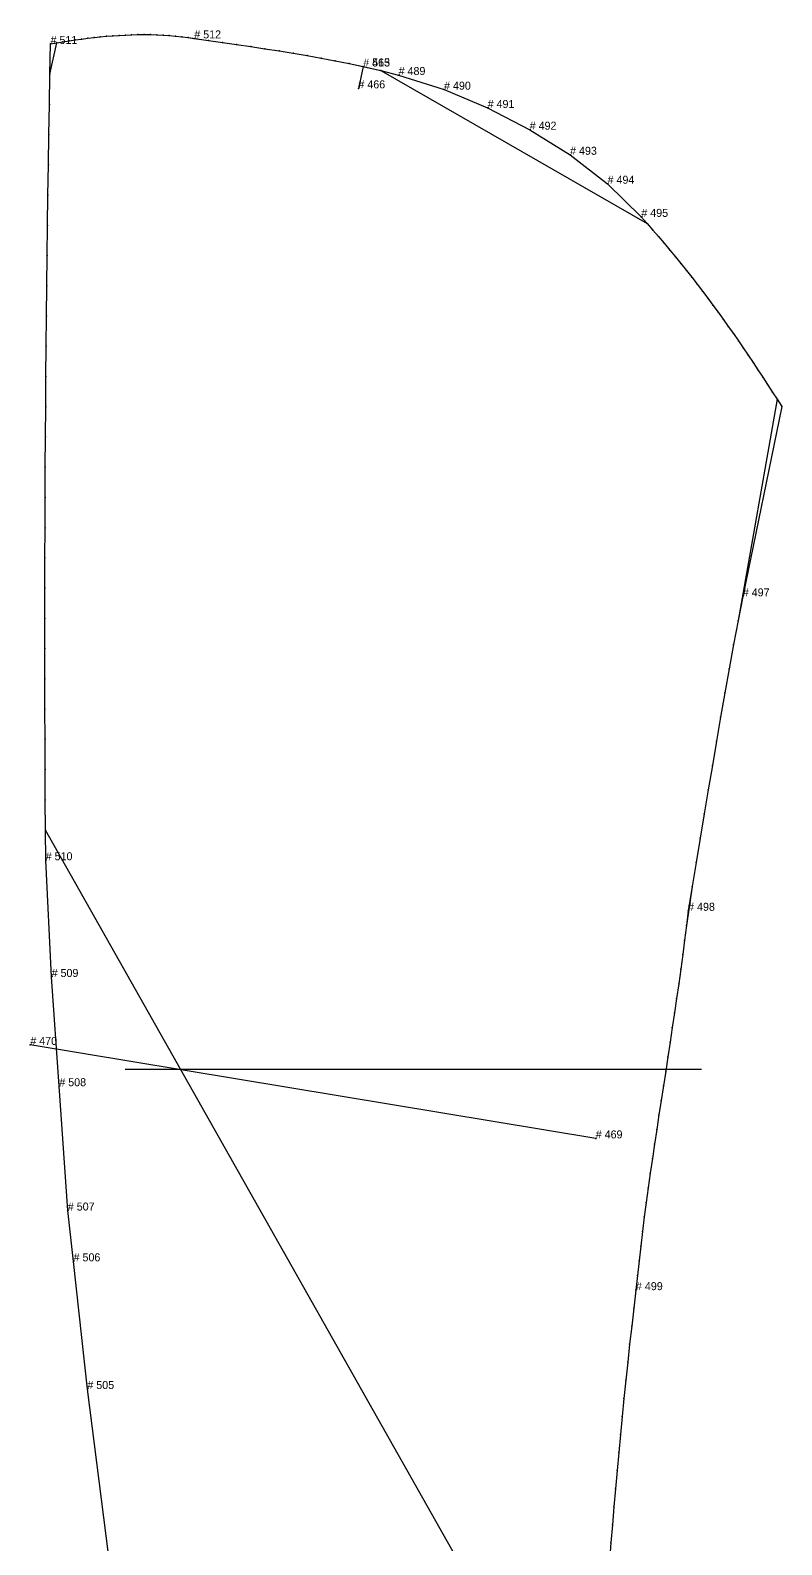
# Model space of a CAD drawing. Extents: x -129 to 180, y -125 to 336.
# Drawn here: x -129.19 to -105.72, y 151.84 to 199.15 of the extents above; entities that cross this region are included whole.
import ezdxf

# ---------------------------------------------------------------- set-up
doc = ezdxf.new("R2010")
doc.units = 0

# ---------------------------------------------------------------- blocks, each defined once
blk = doc.blocks.new('Pattern_110770_M')
at = {"layer": '1'}
blk.add_lwpolyline([(-125.210869, 139.433075), (-127.408035, 156.703827), (-127.838356, 160.692749), (-128.018051, 162.27919), (-128.283279, 166.163071), (-128.524002, 169.575821), (-128.709824, 173.222565), (-128.71582, 174.167068), (-128.720993, 175.111572), (-128.725342, 176.056061), (-128.728851, 177.000549), (-128.731522, 177.945023), (-128.733337, 178.889496), (-128.734299, 179.833969), (-128.734375, 180.778427), (-128.733566, 181.72287), (-128.731873, 182.667328), (-128.729263, 183.611755), (-128.725754, 184.556198), (-128.721329, 185.500641), (-128.715973, 186.445068), (-128.709686, 187.389496), (-128.702438, 188.333923), (-128.694229, 189.278336), (-128.685074, 190.222748), (-128.674927, 191.167175), (-128.663803, 192.111588), (-128.651672, 193.056), (-128.63855, 194.000412), (-128.62442, 194.944824), (-128.609253, 195.889221), (-128.593063, 196.833633), (-128.575836, 197.778046), (-128.557556, 198.722458), (-128.364914, 198.756165), (-128.171753, 198.788437), (-127.978104, 198.819122), (-127.784019, 198.848083), (-127.589531, 198.875214), (-127.394699, 198.90036), (-127.199539, 198.923386), (-127.004105, 198.944168), (-126.808449, 198.962585), (-126.612595, 198.978485), (-126.416588, 198.99173), (-126.220474, 199.002213), (-126.0243, 199.009766), (-125.828094, 199.014297), (-125.631912, 199.015625), (-125.435783, 199.013657), (-125.239754, 199.00824), (-125.043861, 198.999252), (-124.84816, 198.986542), (-124.652672, 198.970001), (-124.457458, 198.949478), (-124.26255, 198.924835), (-124.067986, 198.895966), (-123.626823, 198.831268), (-123.185501, 198.767136), (-122.744141, 198.702957), (-122.302856, 198.638092), (-121.861778, 198.571915), (-121.421021, 198.503799), (-120.980713, 198.433121), (-120.54097, 198.359238), (-120.101913, 198.28154), (-119.663673, 198.199387), (-119.226364, 198.112152), (-118.790108, 198.019196), (-118.236488, 197.891586), (-117.684784, 197.75235), (-116.265335, 197.29483), (-114.904266, 196.723297), (-113.590408, 196.044006), (-112.329231, 195.260605), (-111.158005, 194.356049), (-110.103706, 193.320587), (-109.922073, 193.116379), (-109.742149, 192.91069), (-109.563904, 192.703613), (-109.387299, 192.495132), (-109.212326, 192.285324), (-109.03894, 192.074203), (-108.867126, 191.861786), (-108.696854, 191.648148), (-108.528091, 191.433289), (-108.360825, 191.21727), (-108.195007, 191.000107), (-108.030624, 190.781845), (-107.867653, 190.5625), (-107.706055, 190.342148), (-107.545807, 190.120789), (-107.386887, 189.898453), (-107.229263, 189.675201), (-107.072906, 189.451065), (-106.917801, 189.226059), (-106.763901, 189.000229), (-106.611198, 188.773621), (-106.459656, 188.546249), (-106.309242, 188.318161), (-106.159943, 188.089401), (-106.011726, 187.859985), (-105.864555, 187.629944), (-105.718414, 187.399338), (-106.934418, 181.465134), (-107.081085, 180.712448), (-107.223206, 179.958923), (-107.361313, 179.204666), (-107.495964, 178.449753), (-107.627693, 177.694305), (-107.75705, 176.938446), (-107.884575, 176.18222), (-108.010826, 175.425781), (-108.136337, 174.669205), (-108.261658, 173.912598), (-108.387329, 173.156052), (-108.513901, 172.399689), (-108.641922, 171.6436), (-108.695709, 171.186447), (-108.752258, 170.729691), (-108.811302, 170.2733), (-108.872597, 169.81723), (-108.935875, 169.361465), (-109.000893, 168.905945), (-109.06739, 168.450653), (-109.135101, 167.995529), (-109.203789, 167.540558), (-109.273186, 167.085693), (-109.343033, 166.63089), (-109.413078, 166.176132), (-109.483063, 165.721375), (-109.552742, 165.266586), (-109.621849, 164.811722), (-109.690132, 164.356735), (-109.757332, 163.901611), (-109.823196, 163.446304), (-109.887466, 162.990768), (-109.94989, 162.534988), (-110.010208, 162.078903), (-110.068169, 161.622498), (-110.123512, 161.165726), (-110.17598, 160.708542), (-110.225327, 160.250931), (-110.271278, 159.792831), (-110.33902, 159.229919), (-110.404472, 158.666794), (-110.467773, 158.10347), (-110.529015, 157.539963), (-110.588318, 156.976273), (-110.64579, 156.412415), (-110.701553, 155.848404), (-110.755699, 155.284256), (-110.808357, 154.719955), (-110.859627, 154.155548), (-110.90963, 153.591019), (-110.958473, 153.026367), (-111.006271, 152.461639), (-111.053123, 151.89682), (-111.099159, 151.331924)], dxfattribs=at)
at = {"layer": '2'}
for p in [(-128.557556, 198.722458), (-128.557556, 198.722458), (-124.067986, 198.895966), (-124.067986, 198.895966), (-118.790108, 198.019196), (-118.790108, 198.019196), (-118.790108, 198.019196), (-118.790108, 198.019196), (-118.941605, 197.335709), (-118.941605, 197.335709), (-117.684784, 197.75235), (-117.684784, 197.75235), (-116.265335, 197.29483), (-116.265335, 197.29483), (-114.904266, 196.723297), (-114.904266, 196.723297), (-113.590408, 196.044006), (-113.590408, 196.044006), (-112.329231, 195.260605), (-112.329231, 195.260605), (-111.158005, 194.356049), (-111.158005, 194.356049), (-110.103706, 193.320587), (-110.103706, 193.320587), (-105.718414, 187.399338), (-105.718414, 187.399338), (-106.934418, 181.465134), (-106.934418, 181.465134), (-128.709824, 173.222565), (-128.709824, 173.222565), (-108.641922, 171.6436), (-108.641922, 171.6436), (-128.524002, 169.575821), (-128.524002, 169.575821), (-129.190186, 167.452499), (-129.190186, 167.452499), (-128.283279, 166.163071), (-128.283279, 166.163071), (-111.528175, 164.533051), (-111.528175, 164.533051), (-128.018051, 162.27919), (-128.018051, 162.27919), (-127.838356, 160.692749), (-127.838356, 160.692749), (-110.271278, 159.792831), (-110.271278, 159.792831), (-127.408035, 156.703827), (-127.408035, 156.703827)]:
    blk.add_point(p, dxfattribs=at)
at = {"layer": '3'}
for p in [(-128.364914, 198.756165), (-128.364914, 198.756165), (-128.171753, 198.788437), (-128.171753, 198.788437), (-127.978104, 198.819122), (-127.978104, 198.819122), (-127.784019, 198.848083), (-127.784019, 198.848083), (-127.589531, 198.875214), (-127.589531, 198.875214), (-127.394699, 198.90036), (-127.394699, 198.90036), (-127.199539, 198.923386), (-127.199539, 198.923386), (-127.004105, 198.944168), (-127.004105, 198.944168), (-126.808449, 198.962585), (-126.808449, 198.962585), (-126.612595, 198.978485), (-126.612595, 198.978485), (-126.416588, 198.99173), (-126.416588, 198.99173), (-126.220474, 199.002213), (-126.220474, 199.002213), (-126.0243, 199.009766), (-126.0243, 199.009766), (-125.828094, 199.014297), (-125.828094, 199.014297), (-125.631912, 199.015625), (-125.631912, 199.015625), (-125.435783, 199.013657), (-125.435783, 199.013657), (-125.239754, 199.00824), (-125.239754, 199.00824), (-125.043861, 198.999252), (-125.043861, 198.999252), (-124.84816, 198.986542), (-124.84816, 198.986542), (-124.652672, 198.970001), (-124.652672, 198.970001), (-124.457458, 198.949478), (-124.457458, 198.949478), (-124.26255, 198.924835), (-124.26255, 198.924835), (-123.626823, 198.831268), (-123.626823, 198.831268), (-123.185501, 198.767136), (-123.185501, 198.767136), (-122.744141, 198.702957), (-122.744141, 198.702957), (-122.302856, 198.638092), (-122.302856, 198.638092), (-121.861778, 198.571915), (-121.861778, 198.571915), (-121.421021, 198.503799), (-121.421021, 198.503799), (-120.980713, 198.433121), (-120.980713, 198.433121), (-120.54097, 198.359238), (-120.54097, 198.359238), (-120.101913, 198.28154), (-120.101913, 198.28154), (-128.575836, 197.778046), (-128.575836, 197.778046), (-119.663673, 198.199387), (-119.663673, 198.199387), (-119.226364, 198.112152), (-119.226364, 198.112152), (-118.236488, 197.891586), (-118.236488, 197.891586), (-128.593063, 196.833633), (-128.593063, 196.833633), (-128.609253, 195.889221), (-128.609253, 195.889221), (-128.62442, 194.944824), (-128.62442, 194.944824), (-128.63855, 194.000412), (-128.63855, 194.000412), (-128.651672, 193.056), (-128.651672, 193.056), (-109.922073, 193.116379), (-109.922073, 193.116379), (-109.742149, 192.91069), (-109.742149, 192.91069), (-109.563904, 192.703613), (-109.563904, 192.703613), (-128.663803, 192.111588), (-128.663803, 192.111588), (-109.387299, 192.495132), (-109.387299, 192.495132), (-109.212326, 192.285324), (-109.212326, 192.285324), (-109.03894, 192.074203), (-109.03894, 192.074203), (-108.867126, 191.861786), (-108.867126, 191.861786), (-108.696854, 191.648148), (-108.696854, 191.648148), (-128.674927, 191.167175), (-128.674927, 191.167175), (-108.528091, 191.433289), (-108.528091, 191.433289), (-108.360825, 191.21727), (-108.360825, 191.21727), (-108.195007, 191.000107), (-108.195007, 191.000107), (-108.030624, 190.781845), (-108.030624, 190.781845), (-128.685074, 190.222748), (-128.685074, 190.222748), (-107.867653, 190.5625), (-107.867653, 190.5625), (-107.706055, 190.342148), (-107.706055, 190.342148), (-107.545807, 190.120789), (-107.545807, 190.120789), (-107.386887, 189.898453), (-107.386887, 189.898453), (-128.694229, 189.278336), (-128.694229, 189.278336), (-107.229263, 189.675201), (-107.229263, 189.675201), (-107.072906, 189.451065), (-107.072906, 189.451065), (-106.917801, 189.226059), (-106.917801, 189.226059), (-106.763901, 189.000229), (-106.763901, 189.000229), (-106.611198, 188.773621), (-106.611198, 188.773621), (-128.702438, 188.333923), (-128.702438, 188.333923), (-106.459656, 188.546249), (-106.459656, 188.546249), (-106.309242, 188.318161), (-106.309242, 188.318161), (-106.159943, 188.089401), (-106.159943, 188.089401), (-106.011726, 187.859985), (-106.011726, 187.859985), (-128.709686, 187.389496), (-128.709686, 187.389496), (-105.864555, 187.629944), (-105.864555, 187.629944), (-128.715973, 186.445068), (-128.715973, 186.445068), (-128.721329, 185.500641), (-128.721329, 185.500641), (-128.725754, 184.556198), (-128.725754, 184.556198), (-128.729263, 183.611755), (-128.729263, 183.611755), (-128.731873, 182.667328), (-128.731873, 182.667328), (-128.733566, 181.72287), (-128.733566, 181.72287), (-128.734375, 180.778427), (-128.734375, 180.778427), (-107.081085, 180.712448), (-107.081085, 180.712448), (-128.734299, 179.833969), (-128.734299, 179.833969), (-107.223206, 179.958923), (-107.223206, 179.958923), (-128.733337, 178.889496), (-128.733337, 178.889496), (-107.361313, 179.204666), (-107.361313, 179.204666), (-107.495964, 178.449753), (-107.495964, 178.449753), (-128.731522, 177.945023), (-128.731522, 177.945023), (-107.627693, 177.694305), (-107.627693, 177.694305), (-128.728851, 177.000549), (-128.728851, 177.000549), (-107.75705, 176.938446), (-107.75705, 176.938446), (-128.725342, 176.056061), (-128.725342, 176.056061), (-107.884575, 176.18222), (-107.884575, 176.18222), (-128.720993, 175.111572), (-128.720993, 175.111572), (-108.010826, 175.425781), (-108.010826, 175.425781), (-108.136337, 174.669205), (-108.136337, 174.669205), (-128.71582, 174.167068), (-128.71582, 174.167068), (-108.261658, 173.912598), (-108.261658, 173.912598), (-108.387329, 173.156052), (-108.387329, 173.156052), (-108.513901, 172.399689), (-108.513901, 172.399689), (-108.695709, 171.186447), (-108.695709, 171.186447), (-108.752258, 170.729691), (-108.752258, 170.729691), (-108.811302, 170.2733), (-108.811302, 170.2733), (-108.872597, 169.81723), (-108.872597, 169.81723), (-109.000893, 168.905945), (-109.000893, 168.905945), (-108.935875, 169.361465), (-108.935875, 169.361465), (-109.06739, 168.450653), (-109.06739, 168.450653), (-109.135101, 167.995529), (-109.135101, 167.995529), (-109.203789, 167.540558), (-109.203789, 167.540558), (-109.273186, 167.085693), (-109.273186, 167.085693), (-109.343033, 166.63089), (-109.343033, 166.63089), (-109.413078, 166.176132), (-109.413078, 166.176132), (-109.483063, 165.721375), (-109.483063, 165.721375), (-109.552742, 165.266586), (-109.552742, 165.266586), (-109.621849, 164.811722), (-109.621849, 164.811722), (-109.690132, 164.356735), (-109.690132, 164.356735), (-109.757332, 163.901611), (-109.757332, 163.901611), (-109.823196, 163.446304), (-109.823196, 163.446304), (-109.887466, 162.990768), (-109.887466, 162.990768), (-109.94989, 162.534988), (-109.94989, 162.534988), (-110.010208, 162.078903), (-110.010208, 162.078903), (-110.068169, 161.622498), (-110.068169, 161.622498), (-110.123512, 161.165726), (-110.123512, 161.165726), (-110.17598, 160.708542), (-110.17598, 160.708542), (-110.225327, 160.250931), (-110.225327, 160.250931), (-110.33902, 159.229919), (-110.33902, 159.229919), (-110.404472, 158.666794), (-110.404472, 158.666794), (-110.467773, 158.10347), (-110.467773, 158.10347), (-110.529015, 157.539963), (-110.529015, 157.539963), (-110.588318, 156.976273), (-110.588318, 156.976273), (-110.64579, 156.412415), (-110.64579, 156.412415), (-110.701553, 155.848404), (-110.701553, 155.848404), (-110.755699, 155.284256), (-110.755699, 155.284256), (-110.808357, 154.719955), (-110.808357, 154.719955), (-110.859627, 154.155548), (-110.859627, 154.155548), (-110.90963, 153.591019), (-110.90963, 153.591019), (-110.958473, 153.026367), (-110.958473, 153.026367), (-111.006271, 152.461639), (-111.006271, 152.461639), (-111.053123, 151.89682), (-111.053123, 151.89682)]:
    blk.add_point(p, dxfattribs=at)
at = {"layer": '7'}
blk.add_line((-108.226387, 166.684875), (-126.226387, 166.684875), dxfattribs=at)
at = {"layer": '8'}
for points in [[(-118.790108, 198.019196), (-118.941605, 197.335709)], [(-111.528175, 164.533051), (-129.190186, 167.452499)]]:
    blk.add_lwpolyline(points, dxfattribs=at)
at = {"layer": '84'}
blk.add_lwpolyline([(-111.673248, 143.986023), (-128.71582, 174.167068), (-128.720993, 175.111572), (-128.725342, 176.056061), (-128.728851, 177.000549), (-128.731522, 177.945023), (-128.733337, 178.889496), (-128.734299, 179.833969), (-128.734375, 180.778427), (-128.733566, 181.72287), (-128.731873, 182.667328), (-128.729263, 183.611755), (-128.725754, 184.556198), (-128.721329, 185.500641), (-128.715973, 186.445068), (-128.709686, 187.389496), (-128.702438, 188.333923), (-128.694229, 189.278336), (-128.685074, 190.222748), (-128.674927, 191.167175), (-128.663803, 192.111588), (-128.651672, 193.056), (-128.63855, 194.000412), (-128.62442, 194.944824), (-128.609253, 195.889221), (-128.593063, 196.833633), (-128.575836, 197.778046), (-128.364914, 198.756165), (-128.171753, 198.788437), (-127.978104, 198.819122), (-127.784019, 198.848083), (-127.589531, 198.875214), (-127.394699, 198.90036), (-127.199539, 198.923386), (-127.004105, 198.944168), (-126.808449, 198.962585), (-126.612595, 198.978485), (-126.416588, 198.99173), (-126.220474, 199.002213), (-126.0243, 199.009766), (-125.828094, 199.014297), (-125.631912, 199.015625), (-125.435783, 199.013657), (-125.239754, 199.00824), (-125.043861, 198.999252), (-124.84816, 198.986542), (-124.652672, 198.970001), (-124.457458, 198.949478), (-124.26255, 198.924835), (-123.626823, 198.831268), (-123.185501, 198.767136), (-122.744141, 198.702957), (-122.302856, 198.638092), (-121.861778, 198.571915), (-121.421021, 198.503799), (-120.980713, 198.433121), (-120.54097, 198.359238), (-120.101913, 198.28154), (-119.663673, 198.199387), (-119.226364, 198.112152), (-118.236488, 197.891586), (-109.922073, 193.116379), (-109.742149, 192.91069), (-109.563904, 192.703613), (-109.387299, 192.495132), (-109.212326, 192.285324), (-109.03894, 192.074203), (-108.867126, 191.861786), (-108.696854, 191.648148), (-108.528091, 191.433289), (-108.360825, 191.21727), (-108.195007, 191.000107), (-108.030624, 190.781845), (-107.867653, 190.5625), (-107.706055, 190.342148), (-107.545807, 190.120789), (-107.386887, 189.898453), (-107.229263, 189.675201), (-107.072906, 189.451065), (-106.917801, 189.226059), (-106.763901, 189.000229), (-106.611198, 188.773621), (-106.459656, 188.546249), (-106.309242, 188.318161), (-106.159943, 188.089401), (-106.011726, 187.859985), (-105.864555, 187.629944), (-107.081085, 180.712448), (-107.223206, 179.958923), (-107.361313, 179.204666), (-107.495964, 178.449753), (-107.627693, 177.694305), (-107.75705, 176.938446), (-107.884575, 176.18222), (-108.010826, 175.425781), (-108.136337, 174.669205), (-108.261658, 173.912598), (-108.387329, 173.156052), (-108.513901, 172.399689), (-108.695709, 171.186447), (-108.752258, 170.729691), (-108.811302, 170.2733), (-108.872597, 169.81723), (-108.935875, 169.361465), (-109.000893, 168.905945), (-109.06739, 168.450653), (-109.135101, 167.995529), (-109.203789, 167.540558), (-109.273186, 167.085693), (-109.343033, 166.63089), (-109.413078, 166.176132), (-109.483063, 165.721375), (-109.552742, 165.266586), (-109.621849, 164.811722), (-109.690132, 164.356735), (-109.757332, 163.901611), (-109.823196, 163.446304), (-109.887466, 162.990768), (-109.94989, 162.534988), (-110.010208, 162.078903), (-110.068169, 161.622498), (-110.123512, 161.165726), (-110.17598, 160.708542), (-110.225327, 160.250931), (-110.33902, 159.229919), (-110.404472, 158.666794), (-110.467773, 158.10347), (-110.529015, 157.539963), (-110.588318, 156.976273), (-110.64579, 156.412415), (-110.701553, 155.848404), (-110.755699, 155.284256), (-110.808357, 154.719955), (-110.859627, 154.155548), (-110.90963, 153.591019), (-110.958473, 153.026367), (-111.006271, 152.461639), (-111.053123, 151.89682), (-111.099159, 151.331924)], dxfattribs=at)
at = {"layer": '85'}
for points in [[(-118.941605, 197.335709)], [(-129.190186, 167.452499)]]:
    blk.add_lwpolyline(points, dxfattribs=at)
at = {"layer": '1'}
for s, p in [('# 511', (-128.557556, 198.722458)), ('# 512', (-124.067986, 198.895966)), ('# 513', (-118.790108, 198.019196)), ('# 489', (-117.684784, 197.75235)), ('# 490', (-116.265335, 197.29483)), ('# 491', (-114.904266, 196.723297)), ('# 492', (-113.590408, 196.044006)), ('# 493', (-112.329231, 195.260605)), ('# 494', (-111.158005, 194.356049)), ('# 495', (-110.103706, 193.320587)), ('# 497', (-106.934418, 181.465134)), ('# 510', (-128.709824, 173.222565)), ('# 498', (-108.641922, 171.6436)), ('# 509', (-128.524002, 169.575821)), ('# 508', (-128.283279, 166.163071)), ('# 507', (-128.018051, 162.27919)), ('# 506', (-127.838356, 160.692749)), ('# 499', (-110.271278, 159.792831)), ('# 505', (-127.408035, 156.703827))]:
    blk.add_text(s, height=0.25, dxfattribs=at).set_placement(p)
at = {"layer": '8'}
for s, p in [('# 465', (-118.790108, 198.019196)), ('# 466', (-118.941605, 197.335709)), ('# 470', (-129.190186, 167.452499)), ('# 469', (-111.528175, 164.533051))]:
    blk.add_text(s, height=0.25, dxfattribs=at).set_placement(p)
at = {"layer": '85'}
for s, p in [('# 466', (-118.941605, 197.335709)), ('# 470', (-129.190186, 167.452499))]:
    blk.add_text(s, height=0.25, dxfattribs=at).set_placement(p)

msp = doc.modelspace()

# ---------------------------------------------------------------- block references
at = {"layer": '1'}
msp.add_blockref('Pattern_110770_M', (0, 0), dxfattribs=at)

doc.saveas('drawing.dxf')
